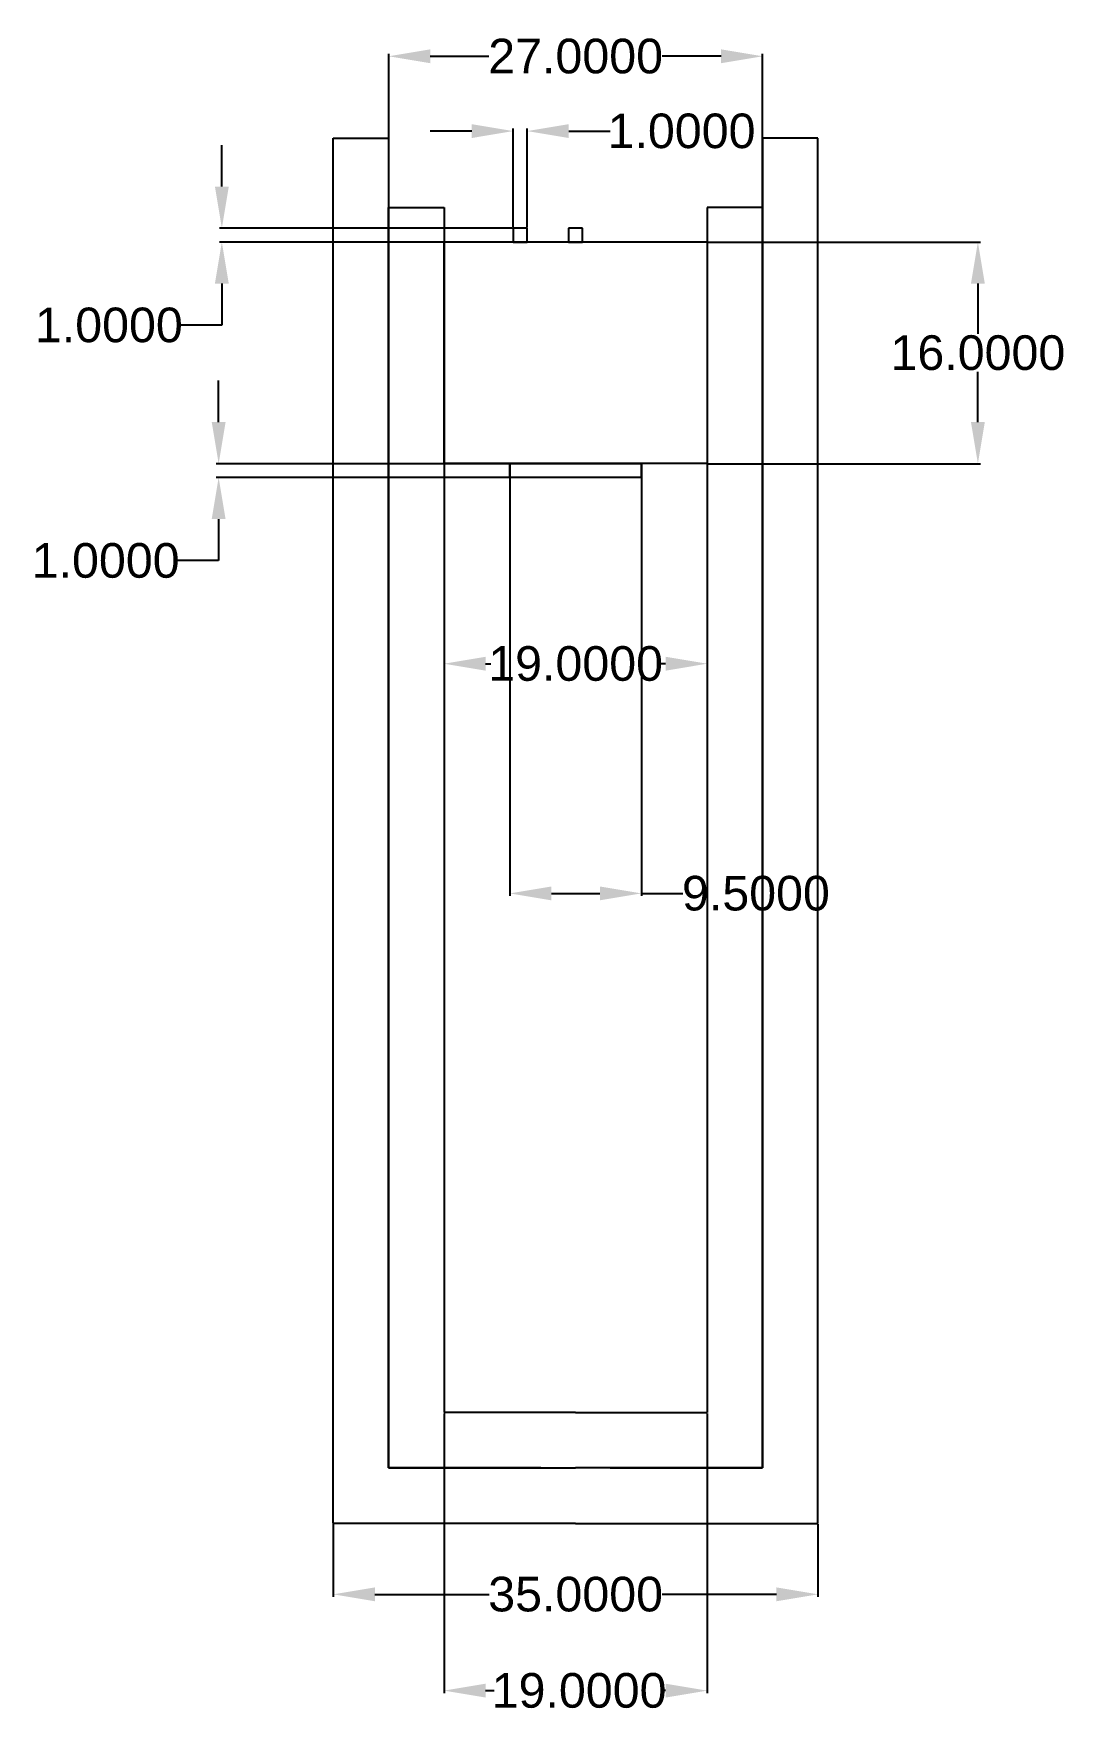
# Model space of a CAD drawing. Header units: millimetres. Extents: x 120 to 195, y 36 to 157.
import ezdxf

# ---------------------------------------------------------------- set-up
doc = ezdxf.new("R2010")
doc.units = ezdxf.units.MM
doc.header["$MEASUREMENT"] = 0
for name, color, linetype in [('anod', 30, 'Continuous'), ('Dimensiuni', 240, 'Continuous'), ('Pivoti contact pentru rezistenta', 50, 'Continuous'), ('Schita1', 123, 'Continuous'), ('Schita2', 140, 'Continuous'), ('Schita3', 245, 'Continuous')]:
    doc.layers.add(name, color=color, linetype=linetype)
doc.styles.get("Standard").update_dxf_attribs({"font": 'arial.ttf'})
doc.dimstyles.get("Standard").update_dxf_attribs({"dimtxt": 2.5, "dimasz": 3, "dimexe": 0.18, "dimexo": 0.0625, "dimgap": 0.09, "dimtad": 0, "dimtih": 1, "dimtoh": 1, "dimdec": 4, "dimzin": 0, "dimdsep": 46, "dimtxsty": 'Standard', "dimcen": 0.09, "dimadec": 0, "dimazin": 0, "dimtfac": 1, "dimtdec": 4, "dimtofl": 0, "dimtmove": 0, "dimatfit": 3, "dimfxl": 1, "dimtolj": 1, "dimtzin": 0, "dimarcsym": 0})

# ---------------------------------------------------------------- blocks, each defined once
blk = doc.blocks.new('*D6')
at = {"layer": 'Defpoints', "color": 0, "transparency": 16777216}
for p in [(142.05, 49.48), (177.05, 49.48), (177.05, 44.36)]:
    blk.add_point(p, dxfattribs=at)
at = {"layer": 'Dimensiuni', "color": 0, "lineweight": -2, "transparency": 16777216}
for p, q in [((142.05, 49.42), (142.05, 44.18)), ((177.05, 49.42), (177.05, 44.18)), ((145.05, 44.36), (153.3, 44.36)), ((174.05, 44.36), (165.79, 44.36))]:
    blk.add_line(p, q, dxfattribs=at)
at = {"layer": 'Dimensiuni', "color": 0, "transparency": 16777216}
for points in [[(145.05, 44.86), (145.05, 43.86), (142.05, 44.36)], [(174.05, 44.86), (174.05, 43.86), (177.05, 44.36)]]:
    blk.add_solid(points, dxfattribs=at)
at = {"layer": 'Dimensiuni', "color": 0, "transparency": 16777216, "insert": (159.55, 44.36), "char_height": 2.5, "attachment_point": 5}
blk.add_mtext('\\A1;35.0000', dxfattribs=at)
blk = doc.blocks.new('*D7')
at = {"layer": 'Defpoints', "color": 0, "transparency": 16777216}
for p in [(150.05, 57.48), (169.05, 57.48), (169.05, 37.41)]:
    blk.add_point(p, dxfattribs=at)
at = {"layer": 'Dimensiuni', "color": 0, "lineweight": -2, "transparency": 16777216}
for p, q in [((150.05, 57.42), (150.05, 37.23)), ((169.05, 57.42), (169.05, 37.23)), ((153.05, 37.41), (153.67, 37.41)), ((166.05, 37.41), (165.93, 37.41))]:
    blk.add_line(p, q, dxfattribs=at)
at = {"layer": 'Dimensiuni', "color": 0, "transparency": 16777216}
for points in [[(153.05, 37.91), (153.05, 36.91), (150.05, 37.41)], [(166.05, 37.91), (166.05, 36.91), (169.05, 37.41)]]:
    blk.add_solid(points, dxfattribs=at)
at = {"layer": 'Dimensiuni', "color": 0, "transparency": 16777216, "insert": (159.8, 37.41), "char_height": 2.5, "attachment_point": 5}
blk.add_mtext('\\A1;19.0000', dxfattribs=at)
blk = doc.blocks.new('*D8')
at = {"layer": 'Defpoints', "color": 0, "transparency": 16777216}
for p in [(173.05, 155.39), (146.05, 144.48), (173.05, 144.48)]:
    blk.add_point(p, dxfattribs=at)
at = {"layer": 'Dimensiuni', "color": 0, "lineweight": -2, "transparency": 16777216}
for p, q in [((146.05, 144.54), (146.05, 155.57)), ((149.05, 155.39), (153.28, 155.39)), ((170.05, 155.39), (165.81, 155.39)), ((173.05, 144.54), (173.05, 155.57))]:
    blk.add_line(p, q, dxfattribs=at)
at = {"layer": 'Dimensiuni', "color": 0, "transparency": 16777216}
for points in [[(149.05, 155.89), (149.05, 154.89), (146.05, 155.39)], [(170.05, 155.89), (170.05, 154.89), (173.05, 155.39)]]:
    blk.add_solid(points, dxfattribs=at)
at = {"layer": 'Dimensiuni', "color": 0, "transparency": 16777216, "insert": (159.55, 155.39), "char_height": 2.5, "attachment_point": 5}
blk.add_mtext('\\A1;27.0000', dxfattribs=at)
blk = doc.blocks.new('*D9')
at = {"layer": 'Defpoints', "color": 0, "transparency": 16777216}
for p in [(156.05, 149.99), (155.05, 142.98), (156.05, 142.98)]:
    blk.add_point(p, dxfattribs=at)
at = {"layer": 'Dimensiuni', "color": 0, "lineweight": -2, "transparency": 16777216}
for p, q in [((152.05, 149.99), (149.05, 149.99)), ((155.05, 143.04), (155.05, 150.17)), ((156.05, 143.04), (156.05, 150.17)), ((159.05, 149.99), (162.05, 149.99))]:
    blk.add_line(p, q, dxfattribs=at)
at = {"layer": 'Dimensiuni', "color": 0, "transparency": 16777216}
for points in [[(152.05, 150.49), (152.05, 149.49), (155.05, 149.99)], [(159.05, 150.49), (159.05, 149.49), (156.05, 149.99)]]:
    blk.add_solid(points, dxfattribs=at)
at = {"layer": 'Dimensiuni', "color": 0, "transparency": 16777216, "insert": (167.2, 149.99), "char_height": 2.5, "attachment_point": 5}
blk.add_mtext('\\A1;1.0000', dxfattribs=at)
blk = doc.blocks.new('*D10')
at = {"layer": 'Defpoints', "color": 0, "transparency": 16777216}
for p in [(150.05, 125.98), (169.05, 125.98), (169.05, 111.54)]:
    blk.add_point(p, dxfattribs=at)
at = {"layer": 'Dimensiuni', "color": 0, "lineweight": -2, "transparency": 16777216}
for p, q in [((150.05, 125.92), (150.05, 111.36)), ((169.05, 125.92), (169.05, 111.36)), ((153.05, 111.54), (153.42, 111.54)), ((166.05, 111.54), (165.68, 111.54))]:
    blk.add_line(p, q, dxfattribs=at)
at = {"layer": 'Dimensiuni', "color": 0, "transparency": 16777216}
for points in [[(153.05, 112.04), (153.05, 111.04), (150.05, 111.54)], [(166.05, 112.04), (166.05, 111.04), (169.05, 111.54)]]:
    blk.add_solid(points, dxfattribs=at)
at = {"layer": 'Dimensiuni', "color": 0, "transparency": 16777216, "insert": (159.55, 111.54), "char_height": 2.5, "attachment_point": 5}
blk.add_mtext('\\A1;19.0000', dxfattribs=at)
blk = doc.blocks.new('*D11')
at = {"layer": 'Defpoints', "color": 0, "transparency": 16777216}
for p in [(154.8, 125.98), (164.3, 125.98), (164.3, 94.96)]:
    blk.add_point(p, dxfattribs=at)
at = {"layer": 'Dimensiuni', "color": 0, "lineweight": -2, "transparency": 16777216}
for p, q in [((154.8, 125.92), (154.8, 94.78)), ((164.3, 125.92), (164.3, 94.78)), ((157.8, 94.96), (161.3, 94.96)), ((164.3, 94.96), (167.3, 94.96))]:
    blk.add_line(p, q, dxfattribs=at)
at = {"layer": 'Dimensiuni', "color": 0, "transparency": 16777216}
for points in [[(157.8, 95.46), (157.8, 94.46), (154.8, 94.96)], [(161.3, 95.46), (161.3, 94.46), (164.3, 94.96)]]:
    blk.add_solid(points, dxfattribs=at)
at = {"layer": 'Dimensiuni', "color": 0, "transparency": 16777216, "insert": (172.57, 94.96), "char_height": 2.5, "attachment_point": 5}
blk.add_mtext('\\A1;9.5000', dxfattribs=at)
blk = doc.blocks.new('*D12')
at = {"layer": 'Defpoints', "color": 0, "transparency": 16777216}
for p in [(169.05, 141.98), (169.05, 125.98), (188.6, 125.98)]:
    blk.add_point(p, dxfattribs=at)
at = {"layer": 'Dimensiuni', "color": 0, "lineweight": -2, "transparency": 16777216}
for p, q in [((169.11, 141.98), (188.78, 141.98)), ((188.6, 138.98), (188.6, 135.35)), ((188.6, 128.98), (188.6, 132.62)), ((169.11, 125.98), (188.78, 125.98))]:
    blk.add_line(p, q, dxfattribs=at)
at = {"layer": 'Dimensiuni', "color": 0, "transparency": 16777216}
for points in [[(188.1, 138.98), (189.1, 138.98), (188.6, 141.98)], [(188.1, 128.98), (189.1, 128.98), (188.6, 125.98)]]:
    blk.add_solid(points, dxfattribs=at)
at = {"layer": 'Dimensiuni', "color": 0, "transparency": 16777216, "insert": (188.6, 133.98), "char_height": 2.5, "attachment_point": 5}
blk.add_mtext('\\A1;16.0000', dxfattribs=at)
blk = doc.blocks.new('*D13')
at = {"layer": 'Defpoints', "color": 0, "transparency": 16777216}
for p in [(134, 141.98), (155.05, 142.98), (155.05, 141.98)]:
    blk.add_point(p, dxfattribs=at)
at = {"layer": 'Dimensiuni', "color": 0, "lineweight": -2, "transparency": 16777216}
for p, q in [((134, 145.98), (134, 148.98)), ((154.98, 142.98), (133.82, 142.98)), ((154.98, 141.98), (133.82, 141.98)), ((134, 138.98), (134, 135.98)), ((134, 135.98), (131, 135.98))]:
    blk.add_line(p, q, dxfattribs=at)
at = {"layer": 'Dimensiuni', "color": 0, "transparency": 16777216}
for points in [[(133.5, 145.98), (134.5, 145.98), (134, 142.98)], [(133.5, 138.98), (134.5, 138.98), (134, 141.98)]]:
    blk.add_solid(points, dxfattribs=at)
at = {"layer": 'Dimensiuni', "color": 0, "transparency": 16777216, "insert": (125.84, 135.98), "char_height": 2.5, "attachment_point": 5}
blk.add_mtext('\\A1;1.0000', dxfattribs=at)
blk = doc.blocks.new('*D14')
at = {"layer": 'Defpoints', "color": 0, "transparency": 16777216}
for p in [(133.77, 124.98), (154.8, 125.98), (154.8, 124.98)]:
    blk.add_point(p, dxfattribs=at)
at = {"layer": 'Dimensiuni', "color": 0, "lineweight": -2, "transparency": 16777216}
for p, q in [((133.77, 128.98), (133.77, 131.98)), ((154.73, 125.98), (133.59, 125.98)), ((154.73, 124.98), (133.59, 124.98)), ((133.77, 121.98), (133.77, 118.98)), ((133.77, 118.98), (130.77, 118.98))]:
    blk.add_line(p, q, dxfattribs=at)
at = {"layer": 'Dimensiuni', "color": 0, "transparency": 16777216}
for points in [[(133.27, 128.98), (134.27, 128.98), (133.77, 125.98)], [(133.27, 121.98), (134.27, 121.98), (133.77, 124.98)]]:
    blk.add_solid(points, dxfattribs=at)
at = {"layer": 'Dimensiuni', "color": 0, "transparency": 16777216, "insert": (125.61, 118.98), "char_height": 2.5, "attachment_point": 5}
blk.add_mtext('\\A1;1.0000', dxfattribs=at)

msp = doc.modelspace()

# ---------------------------------------------------------------- linework, layer by layer
at = {"layer": 'anod'}
for p, q in [((154.7966, 124.98184), (154.7966, 125.98184)), ((154.7966, 125.98184), (164.2966, 125.98184)), ((164.2966, 124.98184), (154.7966, 124.98184)), ((164.2966, 124.98184), (164.2966, 125.98184))]:
    msp.add_line(p, q, dxfattribs=at)
at = {"layer": 'Pivoti contact pentru rezistenta'}
for p, q in [((156.0466, 142.98184), (155.0466, 142.98184)), ((155.0466, 142.98184), (155.0466, 141.98184)), ((155.0466, 141.98184), (156.0466, 141.98184)), ((156.0466, 141.98184), (156.0466, 142.98184)), ((160.0466, 142.98184), (159.0466, 142.98184)), ((159.0466, 142.98184), (159.0466, 141.98184)), ((159.0466, 141.98184), (160.0466, 141.98184)), ((160.0466, 141.98184), (160.0466, 142.98184))]:
    msp.add_line(p, q, dxfattribs=at)
at = {"layer": 'Schita1'}
for p, q in [((142.0466, 49.48184), (142.0466, 149.48184)), ((142.0466, 149.48184), (146.0466, 149.48184)), ((146.0466, 149.48184), (146.0466, 53.48184)), ((177.0466, 149.48184), (173.0466, 149.48184)), ((173.0466, 149.48184), (173.0466, 53.48184)), ((177.0466, 49.48184), (177.0466, 149.48184)), ((157.0466, 53.48184), (146.0466, 53.48184)), ((162.0466, 53.48184), (173.0466, 53.48184)), ((159.5466, 49.48184), (142.0466, 49.48184)), ((159.5466, 49.48184), (177.0466, 49.48184))]:
    msp.add_line(p, q, dxfattribs=at)
at = {"layer": 'Schita2'}
for p, q in [((146.0466, 53.48184), (146.0466, 144.48184)), ((146.0466, 144.48184), (150.0466, 144.48184)), ((150.0466, 144.48184), (150.0466, 57.48184)), ((173.0466, 144.48184), (169.0466, 144.48184)), ((169.0466, 144.48184), (169.0466, 57.48184)), ((173.0466, 53.48184), (173.0466, 144.48184)), ((159.5466, 57.48184), (150.0466, 57.48184)), ((159.5466, 57.48184), (169.0466, 57.48184)), ((146.0466, 53.48184), (159.5466, 53.48184)), ((173.0466, 53.48184), (159.5466, 53.48184))]:
    msp.add_line(p, q, dxfattribs=at)
at = {"layer": 'Schita3'}
for p, q in [((169.0466, 141.98184), (150.0466, 141.98184)), ((150.0466, 125.98184), (150.0466, 141.98184)), ((169.0466, 141.98184), (169.0466, 125.98184)), ((169.0466, 125.98184), (150.0466, 125.98184))]:
    msp.add_line(p, q, dxfattribs=at)

# ---------------------------------------------------------------- dimensions: what is measured, and where the dimension line sits
at = {"layer": 'Dimensiuni'}
for base, p1, p2, picture, middle in [((173.0466, 155.38692), (146.0466, 144.48184), (173.0466, 144.48184), '*D8', (159.5466, 155.38692)), ((156.0466, 149.98758), (155.0466, 142.98184), (156.0466, 142.98184), '*D9', (167.20396, 149.98758)), ((169.0466, 111.53943), (150.0466, 125.98184), (169.0466, 125.98184), '*D10', (159.5466, 111.53943)), ((164.2966, 94.96299), (154.7966, 125.98184), (164.2966, 125.98184), '*D11', (172.57163, 94.96299)), ((177.0466, 44.35882), (142.0466, 49.48184), (177.0466, 49.48184), '*D6', (159.5466, 44.35882))]:
    dim = msp.add_linear_dim(base=base, p1=p1, p2=p2, dimstyle='Standard', dxfattribs=at)
    dim.commit()
    dim.dimension.update_dxf_attribs({"geometry": picture, "text_midpoint": middle})
for base, p1, p2, picture, middle in [((133.99855, 141.98184), (155.0466, 142.98184), (155.0466, 141.98184), '*D13', (125.84119, 135.98184)), ((188.60229, 125.98184), (169.0466, 141.98184), (169.0466, 125.98184), '*D12', (188.60229, 133.98184)), ((133.76815, 124.98184), (154.7966, 125.98184), (154.7966, 124.98184), '*D14', (125.61079, 118.98184))]:
    dim = msp.add_linear_dim(base=base, p1=p1, p2=p2, angle=90, dimstyle='Standard', dxfattribs=at)
    dim.commit()
    dim.dimension.update_dxf_attribs({"geometry": picture, "text_midpoint": middle})
dim = msp.add_linear_dim(base=(169.0466, 37.40588), p1=(150.0466, 57.48184), p2=(169.0466, 57.48184), dimstyle='Standard', dxfattribs=at)
dim.commit()
dim.dimension.update_dxf_attribs({"geometry": '*D7', "text_midpoint": (159.80285, 37.40588), "dimtype": 160})

doc.saveas('drawing.dxf')
